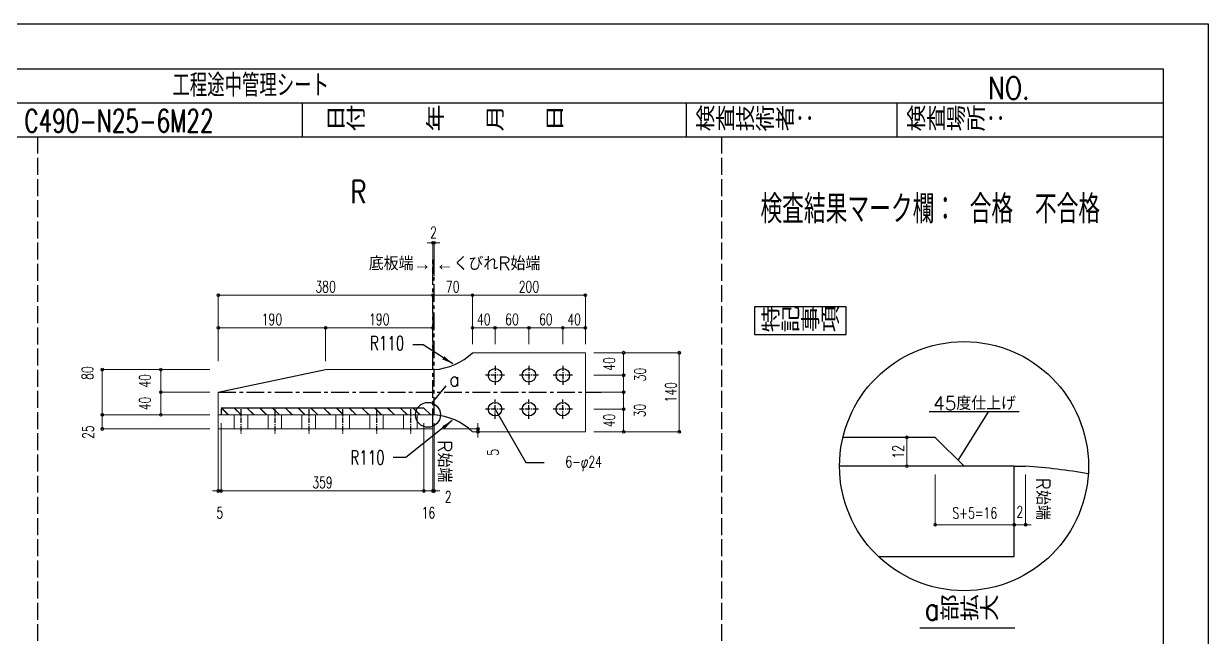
# Model space of a CAD drawing. Header units: millimetres. Extents: x -11384 to 29624, y 0 to 17788.
# Drawn here: x 12459 to 14556, y 8418 to 9504 of the extents above; entities that cross this region are included whole.
import ezdxf
from ezdxf.enums import TextEntityAlignment as Align

# ---------------------------------------------------------------- set-up
doc = ezdxf.new("R2010")
doc.units = ezdxf.units.MM
doc.header["$LTSCALE"] = 5
for name, pattern in [('ACAD_ISO03W100', [30, 12, -18]), ('CENTER1', [10, 6.25, -1.25, 1.25, -1.25]), ('DASHED', [7.5, 6, -1.5]), ('JIS_08_50', [53, 50, -1.125, 0.75, -1.125])]:
    doc.linetypes.add(name, pattern=pattern)
doc.layers.get('0').update_dxf_attribs({"color": 255})
doc.layers.get('DEFPOINTS').update_dxf_attribs({"color": 255})
for name, color, linetype in [('CENTER', 2, 'JIS_08_50'), ('LAYER6', 7, 'Continuous'), ('寸法', 4, 'Continuous'), ('溶接', 241, 'Continuous'), ('補助線', 7, 'ACAD_ISO03W100'), ('金物', 142, 'Continuous')]:
    doc.layers.add(name, color=color, linetype=linetype)
doc.styles.add('KANJI', font='simplex.shx', dxfattribs={"width": 0.7, "bigfont": 'extfont2.shx'})
doc.styles.get("Standard").update_dxf_attribs({"font": 'simplex.shx', "width": 0.7, "height": 2.5, "bigfont": '@extfont2.shx'})
doc.styles.add('SUNPOU', font='simplex.shx', dxfattribs={"width": 0.7, "bigfont": 'extfont2.shx'})
doc.dimstyles.new('コピー(2) - Standard', dxfattribs={"dimtxt": 25, "dimasz": 20, "dimexe": 0.18, "dimexo": 0.0625, "dimgap": 15, "dimtad": 1, "dimdec": 0, "dimzin": 0, "dimdsep": 46, "dimtxsty": 'Standard', "dimblk": 'DOTSMALL', "dimcen": 0.09, "dimadec": 0, "dimazin": 0, "dimtfac": 1, "dimtdec": 0, "dimtofl": 0, "dimtmove": 0, "dimatfit": 3, "dimfxl": 0, "dimtolj": 1, "dimtzin": 0, "dimarcsym": 0})
doc.dimstyles.new('一般寸法-小さめ', dxfattribs={"dimscale": 10, "dimtxt": 2, "dimasz": 0.5, "dimexe": 0.125, "dimexo": 1.5, "dimgap": 0.5, "dimtad": 1, "dimtxsty": 'KANJI', "dimblk": 'ORIGIN', "dimcen": 0, "dimclrd": 256, "dimclre": 256, "dimclrt": 256, "dimadec": 0, "dimazin": 0, "dimtfac": 1, "dimtmove": 2, "dimatfit": 2, "dimfxl": 0, "dimtolj": 2, "dimlwd": 5, "dimlwe": 5, "dimarcsym": 0})

# ---------------------------------------------------------------- blocks, each defined once
blk = doc.blocks.new('_Origin')
at = {"color": 0, "linetype": 'ByBlock', "lineweight": -2}
blk.add_line((0, 0), (-1, 0), dxfattribs=at)
blk.add_circle((0, 0), 0.5, dxfattribs=at)
blk = doc.blocks.new('*D864')
at = {"layer": 'DEFPOINTS', "color": 0, "ltscale": 4, "transparency": 16777216}
for p in [(14072.5, 8720.9), (14212.5, 8720.9), (14212.5, 8617.2)]:
    blk.add_point(p, dxfattribs=at)
at = {"layer": '寸法', "lineweight": 5, "ltscale": 4, "transparency": 16777216}
for p, q in [((14072.5, 8705.9), (14072.5, 8615.9)), ((14212.5, 8705.9), (14212.5, 8615.9)), ((14077.5, 8617.2), (14207.5, 8617.2))]:
    blk.add_line(p, q, dxfattribs=at)
at = {"layer": '寸法', "lineweight": 5, "ltscale": 4, "transparency": 16777216, "xscale": 5, "yscale": 5, "zscale": 5, "rotation": 180}
blk.add_blockref('_Origin', (14072.5, 8617.2), dxfattribs=at)
at = {"layer": '寸法', "lineweight": 5, "ltscale": 4, "transparency": 16777216, "xscale": 5, "yscale": 5, "zscale": 5}
blk.add_blockref('_Origin', (14212.5, 8617.2), dxfattribs=at)
at = {"layer": '寸法', "ltscale": 4, "transparency": 16777216, "insert": (14142.5, 8638), "char_height": 20, "attachment_point": 5, "style": 'KANJI'}
blk.add_mtext('\\A2;S+5=16', dxfattribs=at)
blk = doc.blocks.new('*D865')
at = {"layer": 'DEFPOINTS', "color": 0, "ltscale": 4, "transparency": 16777216}
for p in [(14212.5, 8720.9), (14232.5, 8720.9), (14232.5, 8617.2)]:
    blk.add_point(p, dxfattribs=at)
at = {"layer": '寸法', "lineweight": 5, "ltscale": 4, "transparency": 16777216}
for p, q in [((14212.5, 8705.9), (14212.5, 8615.9)), ((14232.5, 8705.9), (14232.5, 8615.9)), ((14207.5, 8617.2), (14202.5, 8617.2)), ((14212.5, 8617.2), (14232.5, 8617.2)), ((14237.5, 8617.2), (14242.5, 8617.2))]:
    blk.add_line(p, q, dxfattribs=at)
at = {"layer": '寸法', "lineweight": 5, "ltscale": 4, "transparency": 16777216, "xscale": 5, "yscale": 5, "zscale": 5}
blk.add_blockref('_Origin', (14212.5, 8617.2), dxfattribs=at)
at = {"layer": '寸法', "lineweight": 5, "ltscale": 4, "transparency": 16777216, "xscale": 5, "yscale": 5, "zscale": 5, "rotation": 180}
blk.add_blockref('_Origin', (14232.5, 8617.2), dxfattribs=at)
at = {"layer": '寸法', "ltscale": 4, "transparency": 16777216, "insert": (14222.1, 8640.2), "char_height": 20, "attachment_point": 5, "style": 'KANJI'}
blk.add_mtext('\\A2;2', dxfattribs=at)
blk = doc.blocks.new('*D866')
at = {"layer": 'DEFPOINTS', "color": 0, "linetype": 'Continuous', "transparency": 16777216}
for p in [(14072.5, 8771.9), (14022.1, 8720.9), (14072.5, 8720.9)]:
    blk.add_point(p, dxfattribs=at)
at = {"layer": '寸法', "linetype": 'Continuous', "lineweight": 5, "transparency": 16777216}
for p, q in [((14057.5, 8771.9), (14020.9, 8771.9)), ((14022.1, 8766.9), (14022.1, 8725.9)), ((14057.5, 8720.9), (14020.9, 8720.9))]:
    blk.add_line(p, q, dxfattribs=at)
at = {"layer": '寸法', "linetype": 'Continuous', "lineweight": 5, "transparency": 16777216, "xscale": 5, "yscale": 5, "zscale": 5}
for p, rotation in [((14022.1, 8771.9), 90), ((14022.1, 8720.9), 270)]:
    blk.add_blockref('_Origin', p, dxfattribs=dict(at, rotation=rotation))
at = {"layer": '寸法', "linetype": 'Continuous', "transparency": 16777216, "insert": (14007.1, 8746.4), "char_height": 20, "attachment_point": 5, "rotation": 90, "style": 'KANJI'}
blk.add_mtext('\\A2;12', dxfattribs=at)
blk = doc.blocks.new('*D922')
at = {"layer": 'DEFPOINTS', "color": 0, "transparency": 16777216}
for p in [(13183.1, 9023.5), (12803.1, 8891.7), (13183.1, 8891.7)]:
    blk.add_point(p, dxfattribs=at)
at = {"layer": '寸法', "lineweight": 5, "transparency": 16777216}
for p, q in [((12803.1, 8906.7), (12803.1, 9024.8)), ((12808.1, 9023.5), (13178.1, 9023.5)), ((13183.1, 8906.7), (13183.1, 9024.8))]:
    blk.add_line(p, q, dxfattribs=at)
at = {"layer": '寸法', "lineweight": 5, "transparency": 16777216, "xscale": 5, "yscale": 5, "zscale": 5, "rotation": 180}
blk.add_blockref('_Origin', (12803.1, 9023.5), dxfattribs=at)
at = {"layer": '寸法', "lineweight": 5, "transparency": 16777216, "xscale": 5, "yscale": 5, "zscale": 5}
blk.add_blockref('_Origin', (13183.1, 9023.5), dxfattribs=at)
at = {"layer": '寸法', "transparency": 16777216, "insert": (12993.1, 9038.5), "char_height": 20, "attachment_point": 5, "style": 'KANJI'}
blk.add_mtext('\\A2;380', dxfattribs=at)
blk = doc.blocks.new('*D923')
at = {"layer": 'DEFPOINTS', "color": 0, "transparency": 16777216}
for p in [(13183.1, 9023.5), (13253.1, 8923.2), (13183.1, 8891.7)]:
    blk.add_point(p, dxfattribs=at)
at = {"layer": '寸法', "lineweight": 5, "transparency": 16777216}
for p, q in [((13183.1, 8906.7), (13183.1, 9024.8)), ((13248.1, 9023.5), (13188.1, 9023.5)), ((13253.1, 8938.2), (13253.1, 9024.8))]:
    blk.add_line(p, q, dxfattribs=at)
at = {"layer": '寸法', "lineweight": 5, "transparency": 16777216, "xscale": 5, "yscale": 5, "zscale": 5, "rotation": 180}
blk.add_blockref('_Origin', (13183.1, 9023.5), dxfattribs=at)
at = {"layer": '寸法', "lineweight": 5, "transparency": 16777216, "xscale": 5, "yscale": 5, "zscale": 5}
blk.add_blockref('_Origin', (13253.1, 9023.5), dxfattribs=at)
at = {"layer": '寸法', "transparency": 16777216, "insert": (13218.1, 9038.5), "char_height": 20, "attachment_point": 5, "style": 'KANJI'}
blk.add_mtext('\\A2;70', dxfattribs=at)
blk = doc.blocks.new('*D924')
at = {"layer": 'DEFPOINTS', "color": 0, "transparency": 16777216}
for p in [(13453.1, 8921.7), (13619.3, 8921.7), (13453.1, 8781.7)]:
    blk.add_point(p, dxfattribs=at)
at = {"layer": '寸法', "lineweight": 5, "transparency": 16777216}
for p, q in [((13468.1, 8921.7), (13620.5, 8921.7)), ((13619.3, 8786.7), (13619.3, 8916.7)), ((13468.1, 8781.7), (13620.5, 8781.7))]:
    blk.add_line(p, q, dxfattribs=at)
at = {"layer": '寸法', "lineweight": 5, "transparency": 16777216, "xscale": 5, "yscale": 5, "zscale": 5}
for p, rotation in [((13619.3, 8921.7), 90), ((13619.3, 8781.7), 270)]:
    blk.add_blockref('_Origin', p, dxfattribs=dict(at, rotation=rotation))
at = {"layer": '寸法', "transparency": 16777216, "insert": (13604.3, 8851.7), "char_height": 20, "attachment_point": 5, "rotation": 90, "style": 'KANJI'}
blk.add_mtext('\\A2;140', dxfattribs=at)
blk = doc.blocks.new('*D925')
at = {"layer": 'DEFPOINTS', "color": 0, "transparency": 16777216}
for p in [(12597.7, 8891.7), (12803.1, 8891.7), (12803.1, 8811.7)]:
    blk.add_point(p, dxfattribs=at)
at = {"layer": '寸法', "lineweight": 5, "transparency": 16777216}
for p, q in [((12788.1, 8891.7), (12596.5, 8891.7)), ((12597.7, 8816.7), (12597.7, 8886.7)), ((12788.1, 8811.7), (12596.5, 8811.7))]:
    blk.add_line(p, q, dxfattribs=at)
at = {"layer": '寸法', "lineweight": 5, "transparency": 16777216, "xscale": 5, "yscale": 5, "zscale": 5}
for p, rotation in [((12597.7, 8891.7), 90), ((12597.7, 8811.7), 270)]:
    blk.add_blockref('_Origin', p, dxfattribs=dict(at, rotation=rotation))
at = {"layer": '寸法', "transparency": 16777216, "insert": (12571.5, 8885.7), "char_height": 20, "attachment_point": 5, "rotation": 90, "style": 'KANJI'}
blk.add_mtext('\\A2;80', dxfattribs=at)
blk = doc.blocks.new('*D942')
at = {"layer": 'DEFPOINTS', "color": 0, "transparency": 16777216}
for p in [(12597.7, 8811.7), (12803.1, 8811.7), (12803.1, 8786.7)]:
    blk.add_point(p, dxfattribs=at)
at = {"layer": '寸法', "lineweight": 5, "transparency": 16777216}
for p, q in [((12788.1, 8811.7), (12596.5, 8811.7)), ((12597.7, 8791.7), (12597.7, 8806.7)), ((12788.1, 8786.7), (12596.5, 8786.7))]:
    blk.add_line(p, q, dxfattribs=at)
at = {"layer": '寸法', "lineweight": 5, "transparency": 16777216, "xscale": 5, "yscale": 5, "zscale": 5}
for p, rotation in [((12597.7, 8811.7), 90), ((12597.7, 8786.7), 270)]:
    blk.add_blockref('_Origin', p, dxfattribs=dict(at, rotation=rotation))
at = {"layer": '寸法', "transparency": 16777216, "insert": (12572.7, 8781), "char_height": 20, "attachment_point": 5, "rotation": 90, "style": 'KANJI'}
blk.add_mtext('\\A2;25', dxfattribs=at)
blk = doc.blocks.new('*D943')
at = {"layer": 'DEFPOINTS', "color": 0, "transparency": 16777216}
for p in [(13453.1, 9023.5), (13253.1, 8923.2), (13453.1, 8921.7)]:
    blk.add_point(p, dxfattribs=at)
at = {"layer": '寸法', "lineweight": 5, "transparency": 16777216}
for p, q in [((13253.1, 8938.2), (13253.1, 9024.8)), ((13258.1, 9023.5), (13448.1, 9023.5)), ((13453.1, 8936.7), (13453.1, 9024.8))]:
    blk.add_line(p, q, dxfattribs=at)
at = {"layer": '寸法', "lineweight": 5, "transparency": 16777216, "xscale": 5, "yscale": 5, "zscale": 5, "rotation": 180}
blk.add_blockref('_Origin', (13253.1, 9023.5), dxfattribs=at)
at = {"layer": '寸法', "lineweight": 5, "transparency": 16777216, "xscale": 5, "yscale": 5, "zscale": 5}
blk.add_blockref('_Origin', (13453.1, 9023.5), dxfattribs=at)
at = {"layer": '寸法', "transparency": 16777216, "insert": (13353.1, 9038.5), "char_height": 20, "attachment_point": 5, "style": 'KANJI'}
blk.add_mtext('\\A2;200', dxfattribs=at)
blk = doc.blocks.new('*D926')
at = {"layer": 'DEFPOINTS', "color": 0, "transparency": 16777216}
for p in [(13453.1, 8921.7), (13453.1, 8881.7), (13520.8, 8881.7)]:
    blk.add_point(p, dxfattribs=at)
at = {"layer": '寸法', "lineweight": 5, "transparency": 16777216}
for p, q in [((13468.1, 8921.7), (13522, 8921.7)), ((13520.8, 8916.7), (13520.8, 8886.7)), ((13468.1, 8881.7), (13522, 8881.7))]:
    blk.add_line(p, q, dxfattribs=at)
at = {"layer": '寸法', "lineweight": 5, "transparency": 16777216, "xscale": 5, "yscale": 5, "zscale": 5}
for p, rotation in [((13520.8, 8921.7), 90), ((13520.8, 8881.7), 270)]:
    blk.add_blockref('_Origin', p, dxfattribs=dict(at, rotation=rotation))
at = {"layer": '寸法', "transparency": 16777216, "insert": (13495.4, 8901.7), "char_height": 20, "attachment_point": 5, "rotation": 90, "style": 'KANJI'}
blk.add_mtext('\\A2;40', dxfattribs=at)
blk = doc.blocks.new('*D927')
at = {"layer": 'DEFPOINTS', "color": 0, "transparency": 16777216}
for p in [(13453.1, 8821.7), (13453.1, 8781.7), (13520.8, 8781.7)]:
    blk.add_point(p, dxfattribs=at)
at = {"layer": '寸法', "lineweight": 5, "transparency": 16777216}
for p, q in [((13468.1, 8821.7), (13522, 8821.7)), ((13520.8, 8816.7), (13520.8, 8786.7)), ((13468.1, 8781.7), (13522, 8781.7))]:
    blk.add_line(p, q, dxfattribs=at)
at = {"layer": '寸法', "lineweight": 5, "transparency": 16777216, "xscale": 5, "yscale": 5, "zscale": 5}
for p, rotation in [((13520.8, 8821.7), 90), ((13520.8, 8781.7), 270)]:
    blk.add_blockref('_Origin', p, dxfattribs=dict(at, rotation=rotation))
at = {"layer": '寸法', "transparency": 16777216, "insert": (13495.4, 8801.7), "char_height": 20, "attachment_point": 5, "rotation": 90, "style": 'KANJI'}
blk.add_mtext('\\A2;40', dxfattribs=at)
blk = doc.blocks.new('*D928')
at = {"layer": 'DEFPOINTS', "color": 0, "transparency": 16777216}
for p in [(12701.3, 8851.7), (12803.1, 8851.7), (12803.1, 8811.7)]:
    blk.add_point(p, dxfattribs=at)
at = {"layer": '寸法', "lineweight": 5, "transparency": 16777216}
for p, q in [((12788.1, 8851.7), (12700.1, 8851.7)), ((12701.3, 8816.7), (12701.3, 8846.7)), ((12788.1, 8811.7), (12700.1, 8811.7))]:
    blk.add_line(p, q, dxfattribs=at)
at = {"layer": '寸法', "lineweight": 5, "transparency": 16777216, "xscale": 5, "yscale": 5, "zscale": 5}
for p, rotation in [((12701.3, 8851.7), 90), ((12701.3, 8811.7), 270)]:
    blk.add_blockref('_Origin', p, dxfattribs=dict(at, rotation=rotation))
at = {"layer": '寸法', "transparency": 16777216, "insert": (12673.2, 8831.7), "char_height": 20, "attachment_point": 5, "rotation": 90, "style": 'KANJI'}
blk.add_mtext('\\A2;40', dxfattribs=at)
blk = doc.blocks.new('*D929')
at = {"layer": 'DEFPOINTS', "color": 0, "transparency": 16777216}
for p in [(12701.3, 8891.7), (12803.1, 8891.7), (12803.1, 8851.7)]:
    blk.add_point(p, dxfattribs=at)
at = {"layer": '寸法', "lineweight": 5, "transparency": 16777216}
for p, q in [((12788.1, 8891.7), (12700.1, 8891.7)), ((12701.3, 8856.7), (12701.3, 8886.7)), ((12788.1, 8851.7), (12700.1, 8851.7))]:
    blk.add_line(p, q, dxfattribs=at)
at = {"layer": '寸法', "lineweight": 5, "transparency": 16777216, "xscale": 5, "yscale": 5, "zscale": 5}
for p, rotation in [((12701.3, 8891.7), 90), ((12701.3, 8851.7), 270)]:
    blk.add_blockref('_Origin', p, dxfattribs=dict(at, rotation=rotation))
at = {"layer": '寸法', "transparency": 16777216, "insert": (12673.2, 8871.7), "char_height": 20, "attachment_point": 5, "rotation": 90, "style": 'KANJI'}
blk.add_mtext('\\A2;40', dxfattribs=at)
blk = doc.blocks.new('*D944')
at = {"layer": 'DEFPOINTS', "color": 0, "transparency": 16777216}
for p in [(13183.1, 8786.7), (13253.1, 8781.7), (13262.8, 8781.7)]:
    blk.add_point(p, dxfattribs=at)
at = {"layer": '寸法', "lineweight": 5, "transparency": 16777216}
for p, q in [((13262.8, 8791.7), (13262.8, 8796.7)), ((13198.1, 8786.7), (13264, 8786.7)), ((13262.8, 8786.7), (13262.8, 8781.7)), ((13262.8, 8776.7), (13262.8, 8771.7)), ((13268.1, 8781.7), (13264, 8781.7))]:
    blk.add_line(p, q, dxfattribs=at)
at = {"layer": '寸法', "lineweight": 5, "transparency": 16777216, "xscale": 5, "yscale": 5, "zscale": 5}
for p, rotation in [((13262.8, 8786.7), 270), ((13262.8, 8781.7), 90)]:
    blk.add_blockref('_Origin', p, dxfattribs=dict(at, rotation=rotation))
at = {"layer": '寸法', "transparency": 16777216, "insert": (13289.5, 8745.3), "char_height": 20, "attachment_point": 5, "rotation": 90, "style": 'KANJI'}
blk.add_mtext('\\A2;5', dxfattribs=at)
blk = doc.blocks.new('_DotSmall')
at = {"color": 0, "linetype": 'ByBlock', "const_width": 0.5}
blk.add_lwpolyline([(-0.0625, 0, 1), (0.0625, 0, 1)], format="xyb", close=True, dxfattribs=at)
blk = doc.blocks.new('*D930')
at = {"layer": 'DEFPOINTS', "color": 0, "transparency": 16777216}
for p in [(12993.1, 8965.7), (12803.1, 8891.7), (12993.1, 8891.7)]:
    blk.add_point(p, dxfattribs=at)
at = {"layer": '寸法', "lineweight": 5, "transparency": 16777216}
for p, q in [((12803.1, 8906.7), (12803.1, 8967)), ((12808.1, 8965.7), (12988.1, 8965.7)), ((12993.1, 8906.7), (12993.1, 8967))]:
    blk.add_line(p, q, dxfattribs=at)
at = {"layer": '寸法', "lineweight": 5, "transparency": 16777216, "xscale": 5, "yscale": 5, "zscale": 5, "rotation": 180}
blk.add_blockref('_Origin', (12803.1, 8965.7), dxfattribs=at)
at = {"layer": '寸法', "lineweight": 5, "transparency": 16777216, "xscale": 5, "yscale": 5, "zscale": 5}
blk.add_blockref('_Origin', (12993.1, 8965.7), dxfattribs=at)
at = {"layer": '寸法', "transparency": 16777216, "insert": (12898.1, 8980.7), "char_height": 20, "attachment_point": 5, "style": 'KANJI'}
blk.add_mtext('\\A2;190', dxfattribs=at)
blk = doc.blocks.new('*D931')
at = {"layer": 'DEFPOINTS', "color": 0, "transparency": 16777216}
for p in [(13183.1, 8965.7), (12993.1, 8891.7), (13183.1, 8891.7)]:
    blk.add_point(p, dxfattribs=at)
at = {"layer": '寸法', "lineweight": 5, "transparency": 16777216}
for p, q in [((12993.1, 8906.7), (12993.1, 8967)), ((12998.1, 8965.7), (13178.1, 8965.7)), ((13183.1, 8906.7), (13183.1, 8967))]:
    blk.add_line(p, q, dxfattribs=at)
at = {"layer": '寸法', "lineweight": 5, "transparency": 16777216, "xscale": 5, "yscale": 5, "zscale": 5, "rotation": 180}
blk.add_blockref('_Origin', (12993.1, 8965.7), dxfattribs=at)
at = {"layer": '寸法', "lineweight": 5, "transparency": 16777216, "xscale": 5, "yscale": 5, "zscale": 5}
blk.add_blockref('_Origin', (13183.1, 8965.7), dxfattribs=at)
at = {"layer": '寸法', "transparency": 16777216, "insert": (13088.1, 8980.7), "char_height": 20, "attachment_point": 5, "style": 'KANJI'}
blk.add_mtext('\\A2;190', dxfattribs=at)
blk = doc.blocks.new('*D932')
at = {"layer": 'DEFPOINTS', "color": 0, "transparency": 16777216}
for p in [(13293.1, 8965.7), (13253.1, 8921.7), (13293.1, 8921.7)]:
    blk.add_point(p, dxfattribs=at)
at = {"layer": '寸法', "lineweight": 5, "transparency": 16777216}
for p, q in [((13253.1, 8936.7), (13253.1, 8967)), ((13258.1, 8965.7), (13288.1, 8965.7)), ((13293.1, 8936.7), (13293.1, 8967))]:
    blk.add_line(p, q, dxfattribs=at)
at = {"layer": '寸法', "lineweight": 5, "transparency": 16777216, "xscale": 5, "yscale": 5, "zscale": 5, "rotation": 180}
blk.add_blockref('_Origin', (13253.1, 8965.7), dxfattribs=at)
at = {"layer": '寸法', "lineweight": 5, "transparency": 16777216, "xscale": 5, "yscale": 5, "zscale": 5}
blk.add_blockref('_Origin', (13293.1, 8965.7), dxfattribs=at)
at = {"layer": '寸法', "transparency": 16777216, "insert": (13273.1, 8980.7), "char_height": 20, "attachment_point": 5, "style": 'KANJI'}
blk.add_mtext('\\A2;40', dxfattribs=at)
blk = doc.blocks.new('*D933')
at = {"layer": 'DEFPOINTS', "color": 0, "transparency": 16777216}
for p in [(13413.1, 8965.7), (13353.1, 8921.7), (13413.1, 8921.7)]:
    blk.add_point(p, dxfattribs=at)
at = {"layer": '寸法', "lineweight": 5, "transparency": 16777216}
for p, q in [((13353.1, 8936.7), (13353.1, 8967)), ((13358.1, 8965.7), (13408.1, 8965.7)), ((13413.1, 8936.7), (13413.1, 8967))]:
    blk.add_line(p, q, dxfattribs=at)
at = {"layer": '寸法', "lineweight": 5, "transparency": 16777216, "xscale": 5, "yscale": 5, "zscale": 5, "rotation": 180}
blk.add_blockref('_Origin', (13353.1, 8965.7), dxfattribs=at)
at = {"layer": '寸法', "lineweight": 5, "transparency": 16777216, "xscale": 5, "yscale": 5, "zscale": 5}
blk.add_blockref('_Origin', (13413.1, 8965.7), dxfattribs=at)
at = {"layer": '寸法', "transparency": 16777216, "insert": (13383.1, 8980.7), "char_height": 20, "attachment_point": 5, "style": 'KANJI'}
blk.add_mtext('\\A2;60', dxfattribs=at)
blk = doc.blocks.new('*D934')
at = {"layer": 'DEFPOINTS', "color": 0, "transparency": 16777216}
for p in [(13353.1, 8965.7), (13293.1, 8921.7), (13353.1, 8921.7)]:
    blk.add_point(p, dxfattribs=at)
at = {"layer": '寸法', "lineweight": 5, "transparency": 16777216}
for p, q in [((13293.1, 8936.7), (13293.1, 8967)), ((13298.1, 8965.7), (13348.1, 8965.7)), ((13353.1, 8936.7), (13353.1, 8967))]:
    blk.add_line(p, q, dxfattribs=at)
at = {"layer": '寸法', "lineweight": 5, "transparency": 16777216, "xscale": 5, "yscale": 5, "zscale": 5, "rotation": 180}
blk.add_blockref('_Origin', (13293.1, 8965.7), dxfattribs=at)
at = {"layer": '寸法', "lineweight": 5, "transparency": 16777216, "xscale": 5, "yscale": 5, "zscale": 5}
blk.add_blockref('_Origin', (13353.1, 8965.7), dxfattribs=at)
at = {"layer": '寸法', "transparency": 16777216, "insert": (13323.1, 8980.7), "char_height": 20, "attachment_point": 5, "style": 'KANJI'}
blk.add_mtext('\\A2;60', dxfattribs=at)
blk = doc.blocks.new('*D935')
at = {"layer": 'DEFPOINTS', "color": 0, "transparency": 16777216}
for p in [(13453.1, 8965.7), (13413.1, 8921.7), (13453.1, 8921.7)]:
    blk.add_point(p, dxfattribs=at)
at = {"layer": '寸法', "lineweight": 5, "transparency": 16777216}
for p, q in [((13413.1, 8936.7), (13413.1, 8967)), ((13418.1, 8965.7), (13448.1, 8965.7)), ((13453.1, 8936.7), (13453.1, 8967))]:
    blk.add_line(p, q, dxfattribs=at)
at = {"layer": '寸法', "lineweight": 5, "transparency": 16777216, "xscale": 5, "yscale": 5, "zscale": 5, "rotation": 180}
blk.add_blockref('_Origin', (13413.1, 8965.7), dxfattribs=at)
at = {"layer": '寸法', "lineweight": 5, "transparency": 16777216, "xscale": 5, "yscale": 5, "zscale": 5}
blk.add_blockref('_Origin', (13453.1, 8965.7), dxfattribs=at)
at = {"layer": '寸法', "transparency": 16777216, "insert": (13433.1, 8980.7), "char_height": 20, "attachment_point": 5, "style": 'KANJI'}
blk.add_mtext('\\A2;40', dxfattribs=at)
blk = doc.blocks.new('*D936')
at = {"layer": 'DEFPOINTS', "color": 0, "transparency": 16777216}
for p in [(13453.1, 8881.7), (13453.1, 8851.7), (13520.8, 8851.7)]:
    blk.add_point(p, dxfattribs=at)
at = {"layer": '寸法', "lineweight": 5, "transparency": 16777216}
for p, q in [((13468.1, 8881.7), (13522, 8881.7)), ((13520.8, 8876.7), (13520.8, 8856.7)), ((13468.1, 8851.7), (13522, 8851.7))]:
    blk.add_line(p, q, dxfattribs=at)
at = {"layer": '寸法', "lineweight": 5, "transparency": 16777216, "xscale": 5, "yscale": 5, "zscale": 5}
for p, rotation in [((13520.8, 8881.7), 90), ((13520.8, 8851.7), 270)]:
    blk.add_blockref('_Origin', p, dxfattribs=dict(at, rotation=rotation))
at = {"layer": '寸法', "transparency": 16777216, "insert": (13549.9, 8882.9), "char_height": 20, "attachment_point": 5, "rotation": 90, "style": 'KANJI'}
blk.add_mtext('\\A2;30', dxfattribs=at)
blk = doc.blocks.new('*D937')
at = {"layer": 'DEFPOINTS', "color": 0, "transparency": 16777216}
for p in [(13453.1, 8851.7), (13453.1, 8821.7), (13520.8, 8821.7)]:
    blk.add_point(p, dxfattribs=at)
at = {"layer": '寸法', "lineweight": 5, "transparency": 16777216}
for p, q in [((13468.1, 8851.7), (13522, 8851.7)), ((13520.8, 8846.7), (13520.8, 8826.7)), ((13468.1, 8821.7), (13522, 8821.7))]:
    blk.add_line(p, q, dxfattribs=at)
at = {"layer": '寸法', "lineweight": 5, "transparency": 16777216, "xscale": 5, "yscale": 5, "zscale": 5}
for p, rotation in [((13520.8, 8851.7), 90), ((13520.8, 8821.7), 270)]:
    blk.add_blockref('_Origin', p, dxfattribs=dict(at, rotation=rotation))
at = {"layer": '寸法', "transparency": 16777216, "insert": (13549.5, 8819.5), "char_height": 20, "attachment_point": 5, "rotation": 90, "style": 'KANJI'}
blk.add_mtext('\\A2;30', dxfattribs=at)
blk = doc.blocks.new('*D938')
at = {"layer": 'DEFPOINTS', "color": 0, "linetype": 'Continuous', "transparency": 16777216}
for p in [(12803.1, 8811.7), (12808.1, 8792.7), (12808.1, 8677)]:
    blk.add_point(p, dxfattribs=at)
at = {"layer": '寸法', "linetype": 'Continuous', "lineweight": 5, "transparency": 16777216}
for p, q in [((12803.1, 8796.7), (12803.1, 8675.8)), ((12808.1, 8777.7), (12808.1, 8675.8)), ((12798.1, 8677), (12793.1, 8677)), ((12803.1, 8677), (12808.1, 8677)), ((12813.1, 8677), (12818.1, 8677))]:
    blk.add_line(p, q, dxfattribs=at)
at = {"layer": '寸法', "linetype": 'Continuous', "lineweight": 5, "transparency": 16777216, "xscale": 5, "yscale": 5, "zscale": 5}
blk.add_blockref('_Origin', (12803.1, 8677), dxfattribs=at)
at = {"layer": '寸法', "linetype": 'Continuous', "lineweight": 5, "transparency": 16777216, "xscale": 5, "yscale": 5, "zscale": 5, "rotation": 180}
blk.add_blockref('_Origin', (12808.1, 8677), dxfattribs=at)
at = {"layer": '寸法', "linetype": 'Continuous', "transparency": 16777216, "insert": (12805.6, 8638.3), "char_height": 20, "attachment_point": 5, "style": 'KANJI'}
blk.add_mtext('\\A2;5', dxfattribs=at)
blk = doc.blocks.new('*D939')
at = {"layer": 'DEFPOINTS', "color": 0, "linetype": 'Continuous', "transparency": 16777216}
for p in [(12808.1, 8811.7), (13167.1, 8811.7), (13167.1, 8677)]:
    blk.add_point(p, dxfattribs=at)
at = {"layer": '寸法', "linetype": 'Continuous', "lineweight": 5, "transparency": 16777216}
for p, q in [((12808.1, 8796.7), (12808.1, 8675.8)), ((13167.1, 8796.7), (13167.1, 8675.8)), ((12813.1, 8677), (13162.1, 8677))]:
    blk.add_line(p, q, dxfattribs=at)
at = {"layer": '寸法', "linetype": 'Continuous', "lineweight": 5, "transparency": 16777216, "xscale": 5, "yscale": 5, "zscale": 5, "rotation": 180}
blk.add_blockref('_Origin', (12808.1, 8677), dxfattribs=at)
at = {"layer": '寸法', "linetype": 'Continuous', "lineweight": 5, "transparency": 16777216, "xscale": 5, "yscale": 5, "zscale": 5}
blk.add_blockref('_Origin', (13167.1, 8677), dxfattribs=at)
at = {"layer": '寸法', "linetype": 'Continuous', "transparency": 16777216, "insert": (12987.6, 8692), "char_height": 20, "attachment_point": 5, "style": 'KANJI'}
blk.add_mtext('\\A2;359', dxfattribs=at)
blk = doc.blocks.new('*D940')
at = {"layer": 'DEFPOINTS', "color": 0, "linetype": 'Continuous', "transparency": 16777216}
for p in [(13167.1, 8811.7), (13183.1, 8811.7), (13183.1, 8677)]:
    blk.add_point(p, dxfattribs=at)
at = {"layer": '寸法', "linetype": 'Continuous', "lineweight": 5, "transparency": 16777216}
for p, q in [((13167.1, 8796.7), (13167.1, 8675.8)), ((13183.1, 8796.7), (13183.1, 8675.8)), ((13162.1, 8677), (13157.1, 8677)), ((13167.1, 8677), (13183.1, 8677)), ((13188.1, 8677), (13193.1, 8677))]:
    blk.add_line(p, q, dxfattribs=at)
at = {"layer": '寸法', "linetype": 'Continuous', "lineweight": 5, "transparency": 16777216, "xscale": 5, "yscale": 5, "zscale": 5}
blk.add_blockref('_Origin', (13167.1, 8677), dxfattribs=at)
at = {"layer": '寸法', "linetype": 'Continuous', "lineweight": 5, "transparency": 16777216, "xscale": 5, "yscale": 5, "zscale": 5, "rotation": 180}
blk.add_blockref('_Origin', (13183.1, 8677), dxfattribs=at)
at = {"layer": '寸法', "linetype": 'Continuous', "transparency": 16777216, "insert": (13175.1, 8638.3), "char_height": 20, "attachment_point": 5, "style": 'KANJI'}
blk.add_mtext('\\A2;16', dxfattribs=at)
blk = doc.blocks.new('*D941')
at = {"layer": 'DEFPOINTS', "color": 0, "linetype": 'Continuous', "transparency": 16777216}
for p in [(13183.1, 8811.7), (13185.1, 8811.7), (13185.1, 8677)]:
    blk.add_point(p, dxfattribs=at)
at = {"layer": '寸法', "linetype": 'Continuous', "lineweight": 5, "transparency": 16777216}
for p, q in [((13183.1, 8796.7), (13183.1, 8675.8)), ((13185.1, 8796.7), (13185.1, 8675.8)), ((13178.1, 8677), (13173.1, 8677)), ((13183.1, 8677), (13185.1, 8677)), ((13190.1, 8677), (13195.1, 8677))]:
    blk.add_line(p, q, dxfattribs=at)
at = {"layer": '寸法', "linetype": 'Continuous', "lineweight": 5, "transparency": 16777216, "xscale": 5, "yscale": 5, "zscale": 5}
blk.add_blockref('_Origin', (13183.1, 8677), dxfattribs=at)
at = {"layer": '寸法', "linetype": 'Continuous', "lineweight": 5, "transparency": 16777216, "xscale": 5, "yscale": 5, "zscale": 5, "rotation": 180}
blk.add_blockref('_Origin', (13185.1, 8677), dxfattribs=at)
at = {"layer": '寸法', "linetype": 'Continuous', "transparency": 16777216, "insert": (13210.1, 8666.5), "char_height": 20, "attachment_point": 5, "style": 'KANJI'}
blk.add_mtext('\\A2;2', dxfattribs=at)
blk = doc.blocks.new('*D954')
at = {"layer": 'DEFPOINTS', "color": 0, "transparency": 16777216}
for p in [(13185.1, 9116.1), (13183.1, 9042.1), (13185.1, 9042.1)]:
    blk.add_point(p, dxfattribs=at)
at = {"layer": '寸法', "lineweight": 5, "transparency": 16777216}
for p, q in [((13178.1, 9116.1), (13173.1, 9116.1)), ((13183.1, 9057.1), (13183.1, 9117.4)), ((13183.1, 9116.1), (13185.1, 9116.1)), ((13185.1, 9057.1), (13185.1, 9117.4)), ((13190.1, 9116.1), (13195.1, 9116.1))]:
    blk.add_line(p, q, dxfattribs=at)
at = {"layer": '寸法', "lineweight": 5, "transparency": 16777216, "xscale": 5, "yscale": 5, "zscale": 5}
blk.add_blockref('_Origin', (13183.1, 9116.1), dxfattribs=at)
at = {"layer": '寸法', "lineweight": 5, "transparency": 16777216, "xscale": 5, "yscale": 5, "zscale": 5, "rotation": 180}
blk.add_blockref('_Origin', (13185.1, 9116.1), dxfattribs=at)
at = {"layer": '寸法', "transparency": 16777216, "insert": (13184, 9134.6), "char_height": 20, "attachment_point": 5, "style": 'KANJI'}
blk.add_mtext('\\A2;2', dxfattribs=at)

msp = doc.modelspace()

# ---------------------------------------------------------------- hatches: boundary and pattern name
at = {"layer": '溶接', "ltscale": 6}
h = msp.add_hatch(dxfattribs=at)
h.set_pattern_fill('JIS_LC_20', color=256, scale=0.8, angle=90)
h.set_pattern_definition([(135, (10899.142, 5732.727), (-11.31371, -11.31371), []), (135, (10899.142, 5733.047), (-11.31371, -11.31371), [])])
h.paths.add_polyline_path([(12987.142, 8811.727), (12808.142, 8811.727), (12808.142, 8823.727), (12987.142, 8823.727)])
h.paths.add_polyline_path([(13167.142, 8811.727), (12987.142, 8811.727), (12987.142, 8823.727), (13167.142, 8823.727)])
h.paths.add_polyline_path([(13165.142, 8811.727), (13167.142, 8817.727)], flags=17)

# ---------------------------------------------------------------- linework, layer by layer
at = {"linetype": 'Continuous', "lineweight": -3}
for p, q in [((11272, 9364), (14476, 9364)), ((12952, 9304), (12952, 9364)), ((13632, 9304), (13632, 9364)), ((14005.301, 9304), (14005.301, 9364)), ((11272, 9304), (14476, 9304))]:
    msp.add_line(p, q, dxfattribs=at)
at = {"linetype": 'DASHED', "lineweight": -3}
for p, q in [((12482.899, 9304), (12482.899, 7828)), ((13693.799, 9304), (13693.799, 7828))]:
    msp.add_line(p, q, dxfattribs=at)
at = {"linetype": 'Continuous', "lineweight": -3}
for points in [[(11192, 9504), (14556, 9504), (14556, 7128), (11192, 7128)], [(11272, 9424), (14476, 9424), (14476, 7208), (11272, 7208)]]:
    msp.add_lwpolyline(points, close=True, dxfattribs=at)
at = {"layer": 'CENTER', "color": 7, "linetype": 'CENTER1'}
msp.add_line((12803.142, 8851.727), (13480.796, 8851.727), dxfattribs=at)
at = {"layer": '寸法', "linetype": 'CENTER1'}
for p, q in [((13183.142, 8791.564), (13183.142, 9087.216)), ((13185.142, 8811.727), (13185.142, 9087.216))]:
    msp.add_line(p, q, dxfattribs=at)
at = {"layer": '寸法', "linetype": 'CENTER1', "ltscale": 0.3}
for p, q in [((13293.142, 8898.727), (13293.142, 8864.727)), ((13353.142, 8898.727), (13353.142, 8864.727)), ((13413.142, 8898.727), (13413.142, 8864.727)), ((13310.142, 8881.727), (13276.142, 8881.727)), ((13370.142, 8881.727), (13336.142, 8881.727)), ((13430.142, 8881.727), (13396.142, 8881.727)), ((13293.142, 8804.727), (13293.142, 8838.727)), ((13353.142, 8804.727), (13353.142, 8838.727)), ((13413.142, 8804.727), (13413.142, 8838.727)), ((12843.142, 8821.727), (12843.142, 8776.727)), ((12903.142, 8821.727), (12903.142, 8776.727)), ((12963.142, 8821.727), (12963.142, 8776.727)), ((13023.142, 8821.727), (13023.142, 8776.727)), ((13083.142, 8821.727), (13083.142, 8776.727)), ((13143.142, 8821.727), (13143.142, 8776.727)), ((13310.142, 8821.727), (13276.142, 8821.727)), ((13370.142, 8821.727), (13336.142, 8821.727)), ((13430.142, 8821.727), (13396.142, 8821.727))]:
    msp.add_line(p, q, dxfattribs=at)
at = {"layer": '寸法', "ltscale": 4}
for p, q in [((13181.248, 8832.624), (13206.285, 8863.011)), ((14221.087, 8817.029), (14061.967, 8817.029)), ((14113.29, 8731.083), (14166.956, 8817.029))]:
    msp.add_line(p, q, dxfattribs=at)
at = {"layer": '寸法'}
for p, q in [((13293.142, 8821.727), (13347.786, 8727.081)), ((13347.786, 8727.081), (13379.933, 8727.081)), ((14045.396, 8434.654), (14213.396, 8434.654))]:
    msp.add_line(p, q, dxfattribs=at)
at = {"layer": '寸法', "linetype": 'Continuous'}
msp.add_lwpolyline([(13752.215, 8954.083), (13914.578, 8954.083), (13914.578, 9002.827), (13752.215, 9002.827)], close=True, dxfattribs=at)
for centre, radius in [((14123.49, 8720.883), 220.401), ((13174.242, 8811.727), 22.04)]:
    msp.add_circle(centre, radius, dxfattribs=at)
at = {"layer": '溶接'}
for p, q in [((13167.142, 8823.727), (12808.142, 8823.727)), ((14072.49, 8771.883), (13909.071, 8771.883))]:
    msp.add_line(p, q, dxfattribs=at)
at = {"layer": '溶接', "linetype": 'Continuous'}
for p, q in [((12808.142, 8822.127), (12808.142, 8811.727)), ((13167.142, 8823.727), (13179.142, 8811.727))]:
    msp.add_line(p, q, dxfattribs=at)
at = {"layer": '溶接', "ltscale": 4}
msp.add_line((14072.49, 8771.883), (14123.49, 8720.883), dxfattribs=at)
at = {"layer": '補助線', "lineweight": 18}
for p, q in [((12831.142, 8786.727), (12831.142, 8811.727)), ((12855.142, 8786.727), (12855.142, 8811.727)), ((12891.142, 8786.727), (12891.142, 8811.727)), ((12915.142, 8786.727), (12915.142, 8811.727)), ((12951.142, 8786.727), (12951.142, 8811.727)), ((12975.142, 8786.727), (12975.142, 8811.727)), ((13011.142, 8786.727), (13011.142, 8811.727)), ((13035.142, 8786.727), (13035.142, 8811.727)), ((13071.142, 8786.727), (13071.142, 8811.727)), ((13095.142, 8786.727), (13095.142, 8811.727)), ((13131.142, 8786.727), (13131.142, 8811.727)), ((13155.142, 8786.727), (13155.142, 8811.727))]:
    msp.add_line(p, q, dxfattribs=at)
at = {"layer": '金物', "lineweight": 18}
for p, q in [((13453.142, 8921.727), (13253.142, 8921.727)), ((13453.142, 8781.727), (13453.142, 8921.727)), ((13185.142, 8891.727), (12993.142, 8891.727)), ((12803.142, 8851.727), (12803.142, 8811.727)), ((12803.142, 8811.727), (12803.142, 8786.727)), ((13185.142, 8811.727), (12803.142, 8811.727)), ((13183.142, 8786.727), (13183.142, 8811.727)), ((12803.142, 8786.727), (13183.142, 8786.727)), ((13453.142, 8781.727), (13253.142, 8781.727))]:
    msp.add_line(p, q, dxfattribs=at)
at = {"layer": '金物'}
msp.add_line((12803.142, 8851.727), (12993.142, 8891.727), dxfattribs=at)
at = {"layer": '金物', "color": 153}
for p, q in [((14212.49, 8720.883), (13903.09, 8720.883)), ((14212.49, 8560.883), (14212.49, 8720.883)), ((13971.91, 8560.883), (14212.49, 8560.883))]:
    msp.add_line(p, q, dxfattribs=at)
at = {"layer": '金物', "color": 153, "ltscale": 5}
msp.add_line((14212.49, 8720.883), (14232.49, 8720.883), dxfattribs=at)
at = {"layer": '金物', "ltscale": 2.5}
for centre in [(13293.142, 8881.727), (13353.142, 8881.727), (13413.142, 8881.727), (13293.142, 8821.727), (13353.142, 8821.727), (13413.142, 8821.727)]:
    msp.add_circle(centre, 12, dxfattribs=at)
at = {"layer": '金物', "ltscale": 2}
for centre, start, end in [((13177.352, 9001.451), 274.060941, 313.550946), ((13177.352, 8702.003), 46.449054, 85.939059)]:
    msp.add_arc(centre, 110, start, end, dxfattribs=at)
at = {"layer": '金物', "color": 153, "ltscale": 4}
msp.add_arc((14154.591, 7623.645), 1100, 80.112723, 85.939059, dxfattribs=at)

# ---------------------------------------------------------------- texts
at = {"layer": 'LAYER6', "color": 0, "linetype": 'Continuous', "lineweight": -3, "style": 'SUNPOU', "width": 0.7}
for s, height, p in [('工程途中管理シート', 40, (12721.829, 9374.926)), ('検査結果マーク欄： 合格\u3000不合格', 50, (13763.011, 9150.796))]:
    msp.add_text(s, height=height, dxfattribs=at).set_placement(p)
at = {"layer": 'LAYER6', "color": 0, "linetype": 'Continuous', "lineweight": -3, "width": 0.8}
for s, p in [('NO.', (14165.789, 9370.209)), ('日付\u3000\u3000\u3000年\u3000\u3000月\u3000\u3000日', (12993.219, 9314.926)), ('検査技術者：', (13647.744, 9314.926)), ('検査場所：', (14021.044, 9314.926)), ('R', (13036.949, 9186.216)), ('特記事項', (13763.011, 8959.433)), ('a部拡大', (14053.95, 8448.43))]:
    msp.add_text(s, height=40, dxfattribs=at).set_placement(p)
at = {"layer": 'LAYER6', "color": 0, "linetype": 'Continuous', "lineweight": -3, "insert": (12459.858, 9352.098), "char_height": 40, "width": 435.25964, "attachment_point": 1}
msp.add_mtext('C490-N25-6M22 ', dxfattribs=at)
at = {"layer": '寸法', "ltscale": 4, "style": 'SUNPOU'}
for s, p in [('底板端→', (13069.572, 9067.56)), ('←くびれR始端', (13188.282, 9067.56))]:
    msp.add_text(s, height=24, dxfattribs=at).set_placement(p)
for s, p in [('a', (13231.029, 8874.511)), ('45度仕上げ', (14215.51, 8832.24))]:
    msp.add_text(s, height=24, dxfattribs=at).set_placement(p, align=Align.MIDDLE_RIGHT)
for p in [(13191.781, 8766.618), (14251.186, 8700.164)]:
    msp.add_text('R始端', height=24, rotation=270, dxfattribs=at).set_placement(p)
at = {"layer": '寸法', "width": 98.97993}
for s, insert, char_height, attachment_point in [('\\A1;R110', (13132.361, 8926.053), 25, 9), ('R110', (13097.603, 8748.655), 25, 3), ('6-φ24', (13482.32, 8738.805), 20, 3)]:
    msp.add_mtext(s, dxfattribs=dict(at, insert=insert, char_height=char_height, attachment_point=attachment_point))

# ---------------------------------------------------------------- dimensions: what is measured, and where the dimension line sits
at = {"layer": '寸法'}
dim = msp.add_linear_dim(base=(13185.142, 9116.102), p1=(13183.142, 9042.08), p2=(13185.142, 9042.08), dimstyle='一般寸法-小さめ', dxfattribs=at)
dim.commit()
dim.dimension.update_dxf_attribs({"geometry": '*D954', "text_midpoint": (13184.026, 9134.631), "dimtype": 160})
for base, p1, p2, picture, middle in [((13183.142, 9023.522), (12803.142, 8891.727), (13183.142, 8891.727), '*D922', (12993.142, 9038.522)), ((13183.142, 9023.522), (13253.142, 8923.227), (13183.142, 8891.727), '*D923', (13218.142, 9038.522)), ((13453.142, 9023.522), (13253.142, 8923.227), (13453.142, 8921.727), '*D943', (13353.142, 9038.522)), ((12993.142, 8965.749), (12803.142, 8891.727), (12993.142, 8891.727), '*D930', (12898.142, 8980.749)), ((13183.142, 8965.749), (12993.142, 8891.727), (13183.142, 8891.727), '*D931', (13088.142, 8980.749)), ((13293.142, 8965.749), (13253.142, 8921.727), (13293.142, 8921.727), '*D932', (13273.142, 8980.749)), ((13353.142, 8965.749), (13293.142, 8921.727), (13353.142, 8921.727), '*D934', (13323.142, 8980.749)), ((13413.142, 8965.749), (13353.142, 8921.727), (13413.142, 8921.727), '*D933', (13383.142, 8980.749)), ((13453.142, 8965.749), (13413.142, 8921.727), (13453.142, 8921.727), '*D935', (13433.142, 8980.749))]:
    dim = msp.add_linear_dim(base=base, p1=p1, p2=p2, dimstyle='一般寸法-小さめ', dxfattribs=at)
    dim.commit()
    dim.dimension.update_dxf_attribs({"geometry": picture, "text_midpoint": middle})
dim = msp.add_linear_dim(base=(13619.262, 8921.727), p1=(13453.142, 8781.727), p2=(13453.142, 8921.727), angle=270, dimstyle='一般寸法-小さめ', dxfattribs=at)
dim.commit()
dim.dimension.update_dxf_attribs({"geometry": '*D924', "text_midpoint": (13604.262, 8851.727)})
for base, p1, p2, angle, picture, middle in [((13520.796, 8881.727), (13453.142, 8921.727), (13453.142, 8881.727), 90, '*D926', (13495.39, 8901.727)), ((12597.715, 8891.727), (12803.142, 8811.727), (12803.142, 8891.727), 270, '*D925', (12571.465, 8885.654)), ((12701.334, 8891.727), (12803.142, 8851.727), (12803.142, 8891.727), 270, '*D929', (12673.179, 8871.727)), ((13520.796, 8851.727), (13453.142, 8881.727), (13453.142, 8851.727), 90, '*D936', (13549.868, 8882.931)), ((12701.334, 8851.727), (12803.142, 8811.727), (12803.142, 8851.727), 270, '*D928', (12673.179, 8831.727)), ((13520.796, 8821.727), (13453.142, 8851.727), (13453.142, 8821.727), 90, '*D937', (13549.535, 8819.524)), ((12597.715, 8811.727), (12803.142, 8786.727), (12803.142, 8811.727), 270, '*D942', (12572.715, 8780.971)), ((13520.796, 8781.727), (13453.142, 8821.727), (13453.142, 8781.727), 90, '*D927', (13495.39, 8801.727)), ((13262.769, 8781.727), (13183.142, 8786.727), (13253.142, 8781.727), 90, '*D944', (13289.509, 8745.297))]:
    dim = msp.add_linear_dim(base=base, p1=p1, p2=p2, angle=angle, dimstyle='一般寸法-小さめ', dxfattribs=at)
    dim.commit()
    dim.dimension.update_dxf_attribs({"geometry": picture, "text_midpoint": middle, "dimtype": 160})
at = {"layer": '寸法', "linetype": 'Continuous'}
for base, p1, p2, picture, middle in [((12808.142, 8677.042), (12803.142, 8811.727), (12808.142, 8792.727), '*D938', (12805.642, 8638.292)), ((13167.142, 8677.042), (12808.142, 8811.727), (13167.142, 8811.727), '*D939', (12987.642, 8692.042)), ((13183.142, 8677.042), (13167.142, 8811.727), (13183.142, 8811.727), '*D940', (13175.142, 8638.292))]:
    dim = msp.add_linear_dim(base=base, p1=p1, p2=p2, dimstyle='一般寸法-小さめ', dxfattribs=at)
    dim.commit()
    dim.dimension.update_dxf_attribs({"geometry": picture, "text_midpoint": middle})
dim = msp.add_linear_dim(base=(13185.142, 8677.042), p1=(13183.142, 8811.727), p2=(13185.142, 8811.727), dimstyle='一般寸法-小さめ', dxfattribs=at)
dim.commit()
dim.dimension.update_dxf_attribs({"geometry": '*D941', "text_midpoint": (13210.064, 8666.517), "dimtype": 160})
dim = msp.add_linear_dim(base=(14022.114, 8720.883), p1=(14072.49, 8771.883), p2=(14072.49, 8720.883), angle=90, text='12', dimstyle='一般寸法-小さめ', dxfattribs=at)
dim.commit()
dim.dimension.update_dxf_attribs({"geometry": '*D866', "text_midpoint": (14007.114, 8746.383)})
at = {"layer": '寸法', "ltscale": 4}
dim = msp.add_linear_dim(base=(14212.49, 8617.194), p1=(14072.49, 8720.883), p2=(14212.49, 8720.883), text='S+5=16', dimstyle='一般寸法-小さめ', override={"dimlfac": 0.1}, dxfattribs=at)
dim.commit()
dim.dimension.update_dxf_attribs({"geometry": '*D864', "text_midpoint": (14142.49, 8638.009), "dimtype": 160})
dim = msp.add_linear_dim(base=(14232.49, 8617.194), p1=(14212.49, 8720.883), p2=(14232.49, 8720.883), dimstyle='一般寸法-小さめ', override={"dimlfac": 0.1}, dxfattribs=at)
dim.commit()
dim.dimension.update_dxf_attribs({"geometry": '*D865', "text_midpoint": (14222.112, 8640.206), "dimtype": 160})

# ---------------------------------------------------------------- leaders
at = {"layer": '寸法', "annotation_type": 0, "has_hookline": 1, "hookline_direction": 1, "text_width": 55.833}
for points in [[(13218.301, 8901.99), (13165.636, 8935.579), (13147.361, 8935.579)], [(13217.478, 8801.664), (13134.996, 8736.155), (13112.603, 8736.155)]]:
    msp.add_leader(points, dimstyle='コピー(2) - Standard', override={"dimgap": 15, "dimtad": 0}, dxfattribs=at)

doc.saveas('drawing.dxf')
